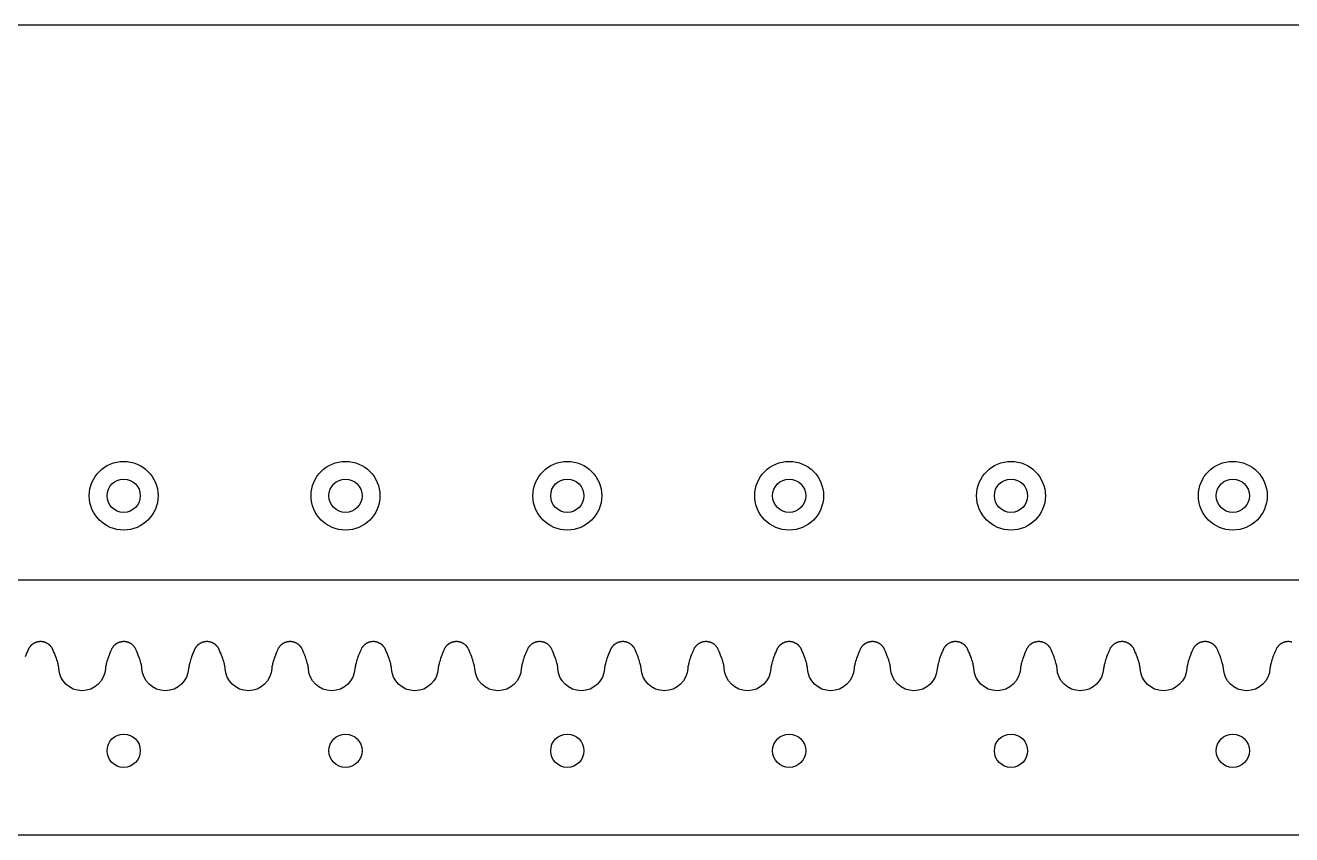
# Model space of a CAD drawing. Extents: x 0 to 903, y -444 to -259.
# Drawn here: x 682.8 to 797, y -332 to -259 of the extents above; entities that cross this region are included whole.
import ezdxf

# ---------------------------------------------------------------- set-up
doc = ezdxf.new("R2010")
doc.units = 0
doc.layers.add('FAB', color=7, linetype='CONTINUOUS')

msp = doc.modelspace()

# ---------------------------------------------------------------- linework, layer by layer
at = {"layer": 'FAB'}
msp.add_lwpolyline([(0, -309), (903.3, -309), (903.3, -259), (0, -259)], close=True, dxfattribs=at)
msp.add_lwpolyline([(796.97, -314.63), (796.95, -314.63), (796.92, -314.62), (796.9, -314.62), (796.88, -314.61), (796.86, -314.61), (796.84, -314.6), (796.82, -314.6), (796.78, -314.6), (796.74, -314.59), (796.69, -314.59), (796.65, -314.59), (796.61, -314.59), (796.57, -314.59), (796.53, -314.6), (796.49, -314.6), (796.46, -314.6), (796.44, -314.61), (796.42, -314.61), (796.4, -314.62), (796.38, -314.62), (796.36, -314.63), (796.34, -314.63), (796.32, -314.64), (796.3, -314.64), (796.27, -314.65), (796.25, -314.66), (796.23, -314.66), (796.21, -314.67), (796.19, -314.68), (796.17, -314.69), (796.15, -314.7), (796.13, -314.71), (796.11, -314.72), (796.09, -314.73), (796.07, -314.74), (796.05, -314.75), (796.03, -314.76), (796.01, -314.77), (795.99, -314.78), (795.98, -314.79), (795.96, -314.81), (795.94, -314.82), (795.92, -314.83), (795.9, -314.85), (795.89, -314.86), (795.87, -314.87), (795.85, -314.89), (795.84, -314.9), (795.82, -314.92), (795.8, -314.93), (795.79, -314.95), (795.77, -314.96), (795.76, -314.98), (795.74, -315), (795.73, -315.01), (795.71, -315.03), (795.7, -315.05), (795.69, -315.06), (795.67, -315.08), (795.66, -315.1), (795.65, -315.12), (795.64, -315.13), (795.63, -315.15), (795.6, -315.19), (795.58, -315.22), (795.56, -315.26), (795.55, -315.3), (795.47, -315.47), (795.4, -315.63), (795.33, -315.8), (795.27, -315.96), (795.22, -316.1), (795.18, -316.24), (795.14, -316.37), (795.1, -316.5), (795.08, -316.59), (795.06, -316.68), (795.04, -316.77), (795.02, -316.86), (795.01, -316.9), (795.01, -316.94), (795, -316.96), (795, -316.97), (795, -316.98), (795, -316.99), (795, -317, -0.961956), (790.8, -317), (790.8, -316.99), (790.8, -316.98), (790.8, -316.97), (790.8, -316.96), (790.8, -316.94), (790.79, -316.9), (790.78, -316.86), (790.77, -316.77), (790.75, -316.68), (790.73, -316.59), (790.7, -316.5), (790.67, -316.37), (790.63, -316.24), (790.58, -316.1), (790.53, -315.96), (790.47, -315.8), (790.4, -315.63), (790.33, -315.47), (790.26, -315.3), (790.24, -315.26), (790.22, -315.22), (790.2, -315.19), (790.18, -315.15), (790.17, -315.13), (790.16, -315.12), (790.14, -315.1), (790.13, -315.08), (790.12, -315.06), (790.1, -315.05), (790.09, -315.03), (790.08, -315.01), (790.06, -315), (790.05, -314.98), (790.03, -314.96), (790.02, -314.95), (790, -314.93), (789.98, -314.92), (789.97, -314.9), (789.95, -314.89), (789.94, -314.87), (789.92, -314.86), (789.9, -314.85), (789.88, -314.83), (789.86, -314.82), (789.85, -314.81), (789.83, -314.79), (789.81, -314.78), (789.79, -314.77), (789.77, -314.76), (789.75, -314.75), (789.73, -314.74), (789.71, -314.73), (789.69, -314.72), (789.67, -314.71), (789.65, -314.7), (789.63, -314.69), (789.61, -314.68), (789.59, -314.67), (789.57, -314.66), (789.55, -314.66), (789.53, -314.65), (789.51, -314.64), (789.49, -314.64), (789.47, -314.63), (789.45, -314.63), (789.42, -314.62), (789.4, -314.62), (789.38, -314.61), (789.36, -314.61), (789.34, -314.6), (789.32, -314.6), (789.28, -314.6), (789.24, -314.59), (789.19, -314.59), (789.15, -314.59), (789.11, -314.59), (789.07, -314.59), (789.03, -314.6), (788.99, -314.6), (788.96, -314.6), (788.94, -314.61), (788.92, -314.61), (788.9, -314.62), (788.88, -314.62), (788.86, -314.63), (788.84, -314.63), (788.82, -314.64), (788.8, -314.64), (788.77, -314.65), (788.75, -314.66), (788.73, -314.66), (788.71, -314.67), (788.69, -314.68), (788.67, -314.69), (788.65, -314.7), (788.63, -314.71), (788.61, -314.72), (788.59, -314.73), (788.57, -314.74), (788.55, -314.75), (788.53, -314.76), (788.51, -314.77), (788.49, -314.78), (788.48, -314.79), (788.46, -314.81), (788.44, -314.82), (788.42, -314.83), (788.4, -314.85), (788.39, -314.86), (788.37, -314.87), (788.35, -314.89), (788.34, -314.9), (788.32, -314.92), (788.3, -314.93), (788.29, -314.95), (788.27, -314.96), (788.26, -314.98), (788.24, -315), (788.23, -315.01), (788.21, -315.03), (788.2, -315.05), (788.19, -315.06), (788.17, -315.08), (788.16, -315.1), (788.15, -315.12), (788.14, -315.13), (788.13, -315.15), (788.1, -315.19), (788.08, -315.22), (788.06, -315.26), (788.05, -315.3), (787.97, -315.47), (787.9, -315.63), (787.83, -315.8), (787.77, -315.96), (787.72, -316.1), (787.68, -316.24), (787.64, -316.37), (787.6, -316.5), (787.58, -316.59), (787.56, -316.68), (787.54, -316.77), (787.52, -316.86), (787.51, -316.9), (787.51, -316.94), (787.5, -316.96), (787.5, -316.97), (787.5, -316.98), (787.5, -316.99), (787.5, -317, -0.961956), (783.3, -317), (783.3, -316.99), (783.3, -316.98), (783.3, -316.97), (783.3, -316.96), (783.3, -316.94), (783.29, -316.9), (783.28, -316.86), (783.27, -316.77), (783.25, -316.68), (783.23, -316.59), (783.2, -316.5), (783.17, -316.37), (783.13, -316.24), (783.08, -316.1), (783.03, -315.96), (782.97, -315.8), (782.9, -315.63), (782.83, -315.47), (782.76, -315.3), (782.74, -315.26), (782.72, -315.22), (782.7, -315.19), (782.68, -315.15), (782.67, -315.13), (782.66, -315.12), (782.64, -315.1), (782.63, -315.08), (782.62, -315.06), (782.6, -315.05), (782.59, -315.03), (782.58, -315.01), (782.56, -315), (782.55, -314.98), (782.53, -314.96), (782.52, -314.95), (782.5, -314.93), (782.48, -314.92), (782.47, -314.9), (782.45, -314.89), (782.44, -314.87), (782.42, -314.86), (782.4, -314.85), (782.38, -314.83), (782.36, -314.82), (782.35, -314.81), (782.33, -314.79), (782.31, -314.78), (782.29, -314.77), (782.27, -314.76), (782.25, -314.75), (782.23, -314.74), (782.21, -314.73), (782.19, -314.72), (782.17, -314.71), (782.15, -314.7), (782.13, -314.69), (782.11, -314.68), (782.09, -314.67), (782.07, -314.66), (782.05, -314.66), (782.03, -314.65), (782.01, -314.64), (781.99, -314.64), (781.97, -314.63), (781.95, -314.63), (781.92, -314.62), (781.9, -314.62), (781.88, -314.61), (781.86, -314.61), (781.84, -314.6), (781.82, -314.6), (781.78, -314.6), (781.74, -314.59), (781.69, -314.59), (781.65, -314.59), (781.61, -314.59), (781.57, -314.59), (781.53, -314.6), (781.49, -314.6), (781.46, -314.6), (781.44, -314.61), (781.42, -314.61), (781.4, -314.62), (781.38, -314.62), (781.36, -314.63), (781.34, -314.63), (781.32, -314.64), (781.3, -314.64), (781.27, -314.65), (781.25, -314.66), (781.23, -314.66), (781.21, -314.67), (781.19, -314.68), (781.17, -314.69), (781.15, -314.7), (781.13, -314.71), (781.11, -314.72), (781.09, -314.73), (781.07, -314.74), (781.05, -314.75), (781.03, -314.76), (781.01, -314.77), (780.99, -314.78), (780.98, -314.79), (780.96, -314.81), (780.94, -314.82), (780.92, -314.83), (780.9, -314.85), (780.89, -314.86), (780.87, -314.87), (780.85, -314.89), (780.84, -314.9), (780.82, -314.92), (780.8, -314.93), (780.79, -314.95), (780.77, -314.96), (780.76, -314.98), (780.74, -315), (780.73, -315.01), (780.71, -315.03), (780.7, -315.05), (780.69, -315.06), (780.67, -315.08), (780.66, -315.1), (780.65, -315.12), (780.64, -315.13), (780.63, -315.15), (780.6, -315.19), (780.58, -315.22), (780.56, -315.26), (780.55, -315.3), (780.47, -315.47), (780.4, -315.63), (780.33, -315.8), (780.27, -315.96), (780.22, -316.1), (780.18, -316.24), (780.14, -316.37), (780.1, -316.5), (780.08, -316.59), (780.06, -316.68), (780.04, -316.77), (780.02, -316.86), (780.01, -316.9), (780.01, -316.94), (780, -316.96), (780, -316.97), (780, -316.98), (780, -316.99), (780, -317, -0.961956), (775.8, -317), (775.8, -316.99), (775.8, -316.98), (775.8, -316.97), (775.8, -316.96), (775.8, -316.94), (775.79, -316.9), (775.78, -316.86), (775.77, -316.77), (775.75, -316.68), (775.73, -316.59), (775.7, -316.5), (775.67, -316.37), (775.63, -316.24), (775.58, -316.1), (775.53, -315.96), (775.47, -315.8), (775.4, -315.63), (775.33, -315.47), (775.26, -315.3), (775.24, -315.26), (775.22, -315.22), (775.2, -315.19), (775.18, -315.15), (775.17, -315.13), (775.16, -315.12), (775.14, -315.1), (775.13, -315.08), (775.12, -315.06), (775.1, -315.05), (775.09, -315.03), (775.08, -315.01), (775.06, -315), (775.05, -314.98), (775.03, -314.96), (775.02, -314.95), (775, -314.93), (774.98, -314.92), (774.97, -314.9), (774.95, -314.89), (774.94, -314.87), (774.92, -314.86), (774.9, -314.85), (774.88, -314.83), (774.86, -314.82), (774.85, -314.81), (774.83, -314.79), (774.81, -314.78), (774.79, -314.77), (774.77, -314.76), (774.75, -314.75), (774.73, -314.74), (774.71, -314.73), (774.69, -314.72), (774.67, -314.71), (774.65, -314.7), (774.63, -314.69), (774.61, -314.68), (774.59, -314.67), (774.57, -314.66), (774.55, -314.66), (774.53, -314.65), (774.51, -314.64), (774.49, -314.64), (774.47, -314.63), (774.45, -314.63), (774.42, -314.62), (774.4, -314.62), (774.38, -314.61), (774.36, -314.61), (774.34, -314.6), (774.32, -314.6), (774.28, -314.6), (774.24, -314.59), (774.19, -314.59), (774.15, -314.59), (774.11, -314.59), (774.07, -314.59), (774.03, -314.6), (773.99, -314.6), (773.96, -314.6), (773.94, -314.61), (773.92, -314.61), (773.9, -314.62), (773.88, -314.62), (773.86, -314.63), (773.84, -314.63), (773.82, -314.64), (773.8, -314.64), (773.77, -314.65), (773.75, -314.66), (773.73, -314.66), (773.71, -314.67), (773.69, -314.68), (773.67, -314.69), (773.65, -314.7), (773.63, -314.71), (773.61, -314.72), (773.59, -314.73), (773.57, -314.74), (773.55, -314.75), (773.53, -314.76), (773.51, -314.77), (773.49, -314.78), (773.48, -314.79), (773.46, -314.81), (773.44, -314.82), (773.42, -314.83), (773.4, -314.85), (773.39, -314.86), (773.37, -314.87), (773.35, -314.89), (773.34, -314.9), (773.32, -314.92), (773.3, -314.93), (773.29, -314.95), (773.27, -314.96), (773.26, -314.98), (773.24, -315), (773.23, -315.01), (773.21, -315.03), (773.2, -315.05), (773.19, -315.06), (773.17, -315.08), (773.16, -315.1), (773.15, -315.12), (773.14, -315.13), (773.13, -315.15), (773.1, -315.19), (773.08, -315.22), (773.06, -315.26), (773.05, -315.3), (772.97, -315.47), (772.9, -315.63), (772.83, -315.8), (772.77, -315.96), (772.72, -316.1), (772.68, -316.24), (772.64, -316.37), (772.6, -316.5), (772.58, -316.59), (772.56, -316.68), (772.54, -316.77), (772.52, -316.86), (772.51, -316.9), (772.51, -316.94), (772.5, -316.96), (772.5, -316.97), (772.5, -316.98), (772.5, -316.99), (772.5, -317, -0.961956), (768.3, -317), (768.3, -316.99), (768.3, -316.98), (768.3, -316.97), (768.3, -316.96), (768.3, -316.94), (768.29, -316.9), (768.28, -316.86), (768.27, -316.77), (768.25, -316.68), (768.23, -316.59), (768.2, -316.5), (768.17, -316.37), (768.13, -316.24), (768.08, -316.1), (768.03, -315.96), (767.97, -315.8), (767.9, -315.63), (767.83, -315.47), (767.76, -315.3), (767.74, -315.26), (767.72, -315.22), (767.7, -315.19), (767.68, -315.15), (767.67, -315.13), (767.66, -315.12), (767.64, -315.1), (767.63, -315.08), (767.62, -315.06), (767.6, -315.05), (767.59, -315.03), (767.58, -315.01), (767.56, -315), (767.55, -314.98), (767.53, -314.96), (767.52, -314.95), (767.5, -314.93), (767.48, -314.92), (767.47, -314.9), (767.45, -314.89), (767.44, -314.87), (767.42, -314.86), (767.4, -314.85), (767.38, -314.83), (767.36, -314.82), (767.35, -314.81), (767.33, -314.79), (767.31, -314.78), (767.29, -314.77), (767.27, -314.76), (767.25, -314.75), (767.23, -314.74), (767.21, -314.73), (767.19, -314.72), (767.17, -314.71), (767.15, -314.7), (767.13, -314.69), (767.11, -314.68), (767.09, -314.67), (767.07, -314.66), (767.05, -314.66), (767.03, -314.65), (767.01, -314.64), (766.99, -314.64), (766.97, -314.63), (766.95, -314.63), (766.92, -314.62), (766.9, -314.62), (766.88, -314.61), (766.86, -314.61), (766.84, -314.6), (766.82, -314.6), (766.78, -314.6), (766.74, -314.59), (766.69, -314.59), (766.65, -314.59), (766.61, -314.59), (766.57, -314.59), (766.53, -314.6), (766.49, -314.6), (766.46, -314.6), (766.44, -314.61), (766.42, -314.61), (766.4, -314.62), (766.38, -314.62), (766.36, -314.63), (766.34, -314.63), (766.32, -314.64), (766.3, -314.64), (766.27, -314.65), (766.25, -314.66), (766.23, -314.66), (766.21, -314.67), (766.19, -314.68), (766.17, -314.69), (766.15, -314.7), (766.13, -314.71), (766.11, -314.72), (766.09, -314.73), (766.07, -314.74), (766.05, -314.75), (766.03, -314.76), (766.01, -314.77), (765.99, -314.78), (765.98, -314.79), (765.96, -314.81), (765.94, -314.82), (765.92, -314.83), (765.9, -314.85), (765.89, -314.86), (765.87, -314.87), (765.85, -314.89), (765.84, -314.9), (765.82, -314.92), (765.8, -314.93), (765.79, -314.95), (765.77, -314.96), (765.76, -314.98), (765.74, -315), (765.73, -315.01), (765.71, -315.03), (765.7, -315.05), (765.69, -315.06), (765.67, -315.08), (765.66, -315.1), (765.65, -315.12), (765.64, -315.13), (765.63, -315.15), (765.6, -315.19), (765.58, -315.22), (765.56, -315.26), (765.55, -315.3), (765.47, -315.47), (765.4, -315.63), (765.33, -315.8), (765.27, -315.96), (765.22, -316.1), (765.18, -316.24), (765.14, -316.37), (765.1, -316.5), (765.08, -316.59), (765.06, -316.68), (765.04, -316.77), (765.02, -316.86), (765.01, -316.9), (765.01, -316.94), (765, -316.96), (765, -316.97), (765, -316.98), (765, -316.99), (765, -317, -0.961956), (760.8, -317), (760.8, -316.99), (760.8, -316.98), (760.8, -316.97), (760.8, -316.96), (760.8, -316.94), (760.79, -316.9), (760.78, -316.86), (760.77, -316.77), (760.75, -316.68), (760.73, -316.59), (760.7, -316.5), (760.67, -316.37), (760.63, -316.24), (760.58, -316.1), (760.53, -315.96), (760.47, -315.8), (760.4, -315.63), (760.33, -315.47), (760.26, -315.3), (760.24, -315.26), (760.22, -315.22), (760.2, -315.19), (760.18, -315.15), (760.17, -315.13), (760.16, -315.12), (760.14, -315.1), (760.13, -315.08), (760.12, -315.06), (760.1, -315.05), (760.09, -315.03), (760.08, -315.01), (760.06, -315), (760.05, -314.98), (760.03, -314.96), (760.02, -314.95), (760, -314.93), (759.98, -314.92), (759.97, -314.9), (759.95, -314.89), (759.94, -314.87), (759.92, -314.86), (759.9, -314.85), (759.88, -314.83), (759.86, -314.82), (759.85, -314.81), (759.83, -314.79), (759.81, -314.78), (759.79, -314.77), (759.77, -314.76), (759.75, -314.75), (759.73, -314.74), (759.71, -314.73), (759.69, -314.72), (759.67, -314.71), (759.65, -314.7), (759.63, -314.69), (759.61, -314.68), (759.59, -314.67), (759.57, -314.66), (759.55, -314.66), (759.53, -314.65), (759.51, -314.64), (759.49, -314.64), (759.47, -314.63), (759.45, -314.63), (759.42, -314.62), (759.4, -314.62), (759.38, -314.61), (759.36, -314.61), (759.34, -314.6), (759.32, -314.6), (759.28, -314.6), (759.24, -314.59), (759.19, -314.59), (759.15, -314.59), (759.11, -314.59), (759.07, -314.59), (759.03, -314.6), (758.99, -314.6), (758.96, -314.6), (758.94, -314.61), (758.92, -314.61), (758.9, -314.62), (758.88, -314.62), (758.86, -314.63), (758.84, -314.63), (758.82, -314.64), (758.8, -314.64), (758.77, -314.65), (758.75, -314.66), (758.73, -314.66), (758.71, -314.67), (758.69, -314.68), (758.67, -314.69), (758.65, -314.7), (758.63, -314.71), (758.61, -314.72), (758.59, -314.73), (758.57, -314.74), (758.55, -314.75), (758.53, -314.76), (758.51, -314.77), (758.49, -314.78), (758.48, -314.79), (758.46, -314.81), (758.44, -314.82), (758.42, -314.83), (758.4, -314.85), (758.39, -314.86), (758.37, -314.87), (758.35, -314.89), (758.34, -314.9), (758.32, -314.92), (758.3, -314.93), (758.29, -314.95), (758.27, -314.96), (758.26, -314.98), (758.24, -315), (758.23, -315.01), (758.21, -315.03), (758.2, -315.05), (758.19, -315.06), (758.17, -315.08), (758.16, -315.1), (758.15, -315.12), (758.14, -315.13), (758.13, -315.15), (758.1, -315.19), (758.08, -315.22), (758.06, -315.26), (758.05, -315.3), (757.97, -315.47), (757.9, -315.63), (757.83, -315.8), (757.77, -315.96), (757.72, -316.1), (757.68, -316.24), (757.64, -316.37), (757.6, -316.5), (757.58, -316.59), (757.56, -316.68), (757.54, -316.77), (757.52, -316.86), (757.51, -316.9), (757.51, -316.94), (757.5, -316.96), (757.5, -316.97), (757.5, -316.98), (757.5, -316.99), (757.5, -317, -0.961956), (753.3, -317), (753.3, -316.99), (753.3, -316.98), (753.3, -316.97), (753.3, -316.96), (753.3, -316.94), (753.29, -316.9), (753.28, -316.86), (753.27, -316.77), (753.25, -316.68), (753.23, -316.59), (753.2, -316.5), (753.17, -316.37), (753.13, -316.24), (753.08, -316.1), (753.03, -315.96), (752.97, -315.8), (752.9, -315.63), (752.83, -315.47), (752.76, -315.3), (752.74, -315.26), (752.72, -315.22), (752.7, -315.19), (752.68, -315.15), (752.67, -315.13), (752.66, -315.12), (752.64, -315.1), (752.63, -315.08), (752.62, -315.06), (752.6, -315.05), (752.59, -315.03), (752.58, -315.01), (752.56, -315), (752.55, -314.98), (752.53, -314.96), (752.52, -314.95), (752.5, -314.93), (752.48, -314.92), (752.47, -314.9), (752.45, -314.89), (752.44, -314.87), (752.42, -314.86), (752.4, -314.85), (752.38, -314.83), (752.36, -314.82), (752.35, -314.81), (752.33, -314.79), (752.31, -314.78), (752.29, -314.77), (752.27, -314.76), (752.25, -314.75), (752.23, -314.74), (752.21, -314.73), (752.19, -314.72), (752.17, -314.71), (752.15, -314.7), (752.13, -314.69), (752.11, -314.68), (752.09, -314.67), (752.07, -314.66), (752.05, -314.66), (752.03, -314.65), (752.01, -314.64), (751.99, -314.64), (751.97, -314.63), (751.95, -314.63), (751.92, -314.62), (751.9, -314.62), (751.88, -314.61), (751.86, -314.61), (751.84, -314.6), (751.82, -314.6), (751.78, -314.6), (751.74, -314.59), (751.69, -314.59), (751.65, -314.59), (751.61, -314.59), (751.57, -314.59), (751.53, -314.6), (751.49, -314.6), (751.46, -314.6), (751.44, -314.61), (751.42, -314.61), (751.4, -314.62), (751.38, -314.62), (751.36, -314.63), (751.34, -314.63), (751.32, -314.64), (751.3, -314.64), (751.27, -314.65), (751.25, -314.66), (751.23, -314.66), (751.21, -314.67), (751.19, -314.68), (751.17, -314.69), (751.15, -314.7), (751.13, -314.71), (751.11, -314.72), (751.09, -314.73), (751.07, -314.74), (751.05, -314.75), (751.03, -314.76), (751.01, -314.77), (750.99, -314.78), (750.98, -314.79), (750.96, -314.81), (750.94, -314.82), (750.92, -314.83), (750.9, -314.85), (750.89, -314.86), (750.87, -314.87), (750.85, -314.89), (750.84, -314.9), (750.82, -314.92), (750.8, -314.93), (750.79, -314.95), (750.77, -314.96), (750.76, -314.98), (750.74, -315), (750.73, -315.01), (750.71, -315.03), (750.7, -315.05), (750.69, -315.06), (750.67, -315.08), (750.66, -315.1), (750.65, -315.12), (750.64, -315.13), (750.63, -315.15), (750.6, -315.19), (750.58, -315.22), (750.56, -315.26), (750.55, -315.3), (750.47, -315.47), (750.4, -315.63), (750.33, -315.8), (750.27, -315.96), (750.22, -316.1), (750.18, -316.24), (750.14, -316.37), (750.1, -316.5), (750.08, -316.59), (750.06, -316.68), (750.04, -316.77), (750.02, -316.86), (750.01, -316.9), (750.01, -316.94), (750, -316.96), (750, -316.97), (750, -316.98), (750, -316.99), (750, -317, -0.961956), (745.8, -317), (745.8, -316.99), (745.8, -316.98), (745.8, -316.97), (745.8, -316.96), (745.8, -316.94), (745.79, -316.9), (745.78, -316.86), (745.77, -316.77), (745.75, -316.68), (745.73, -316.59), (745.7, -316.5), (745.67, -316.37), (745.63, -316.24), (745.58, -316.1), (745.53, -315.96), (745.47, -315.8), (745.4, -315.63), (745.33, -315.47), (745.26, -315.3), (745.24, -315.26), (745.22, -315.22), (745.2, -315.19), (745.18, -315.15), (745.17, -315.13), (745.16, -315.12), (745.14, -315.1), (745.13, -315.08), (745.12, -315.06), (745.1, -315.05), (745.09, -315.03), (745.08, -315.01), (745.06, -315), (745.05, -314.98), (745.03, -314.96), (745.02, -314.95), (745, -314.93), (744.98, -314.92), (744.97, -314.9), (744.95, -314.89), (744.94, -314.87), (744.92, -314.86), (744.9, -314.85), (744.88, -314.83), (744.86, -314.82), (744.85, -314.81), (744.83, -314.79), (744.81, -314.78), (744.79, -314.77), (744.77, -314.76), (744.75, -314.75), (744.73, -314.74), (744.71, -314.73), (744.69, -314.72), (744.67, -314.71), (744.65, -314.7), (744.63, -314.69), (744.61, -314.68), (744.59, -314.67), (744.57, -314.66), (744.55, -314.66), (744.53, -314.65), (744.51, -314.64), (744.49, -314.64), (744.47, -314.63), (744.45, -314.63), (744.42, -314.62), (744.4, -314.62), (744.38, -314.61), (744.36, -314.61), (744.34, -314.6), (744.32, -314.6), (744.28, -314.6), (744.24, -314.59), (744.19, -314.59), (744.15, -314.59), (744.11, -314.59), (744.07, -314.59), (744.03, -314.6), (743.99, -314.6), (743.96, -314.6), (743.94, -314.61), (743.92, -314.61), (743.9, -314.62), (743.88, -314.62), (743.86, -314.63), (743.84, -314.63), (743.82, -314.64), (743.8, -314.64), (743.77, -314.65), (743.75, -314.66), (743.73, -314.66), (743.71, -314.67), (743.69, -314.68), (743.67, -314.69), (743.65, -314.7), (743.63, -314.71), (743.61, -314.72), (743.59, -314.73), (743.57, -314.74), (743.55, -314.75), (743.53, -314.76), (743.51, -314.77), (743.49, -314.78), (743.48, -314.79), (743.46, -314.81), (743.44, -314.82), (743.42, -314.83), (743.4, -314.85), (743.39, -314.86), (743.37, -314.87), (743.35, -314.89), (743.34, -314.9), (743.32, -314.92), (743.3, -314.93), (743.29, -314.95), (743.27, -314.96), (743.26, -314.98), (743.24, -315), (743.23, -315.01), (743.21, -315.03), (743.2, -315.05), (743.19, -315.06), (743.17, -315.08), (743.16, -315.1), (743.15, -315.12), (743.14, -315.13), (743.13, -315.15), (743.1, -315.19), (743.08, -315.22), (743.06, -315.26), (743.05, -315.3), (742.97, -315.47), (742.9, -315.63), (742.83, -315.8), (742.77, -315.96), (742.72, -316.1), (742.68, -316.24), (742.64, -316.37), (742.6, -316.5), (742.58, -316.59), (742.56, -316.68), (742.54, -316.77), (742.52, -316.86), (742.51, -316.9), (742.51, -316.94), (742.5, -316.96), (742.5, -316.97), (742.5, -316.98), (742.5, -316.99), (742.5, -317, -0.961956), (738.3, -317), (738.3, -316.99), (738.3, -316.98), (738.3, -316.97), (738.3, -316.96), (738.3, -316.94), (738.29, -316.9), (738.28, -316.86), (738.27, -316.77), (738.25, -316.68), (738.23, -316.59), (738.2, -316.5), (738.17, -316.37), (738.13, -316.24), (738.08, -316.1), (738.03, -315.96), (737.97, -315.8), (737.9, -315.63), (737.83, -315.47), (737.76, -315.3), (737.74, -315.26), (737.72, -315.22), (737.7, -315.19), (737.68, -315.15), (737.67, -315.13), (737.66, -315.12), (737.64, -315.1), (737.63, -315.08), (737.62, -315.06), (737.6, -315.05), (737.59, -315.03), (737.58, -315.01), (737.56, -315), (737.55, -314.98), (737.53, -314.96), (737.52, -314.95), (737.5, -314.93), (737.48, -314.92), (737.47, -314.9), (737.45, -314.89), (737.44, -314.87), (737.42, -314.86), (737.4, -314.85), (737.38, -314.83), (737.36, -314.82), (737.35, -314.81), (737.33, -314.79), (737.31, -314.78), (737.29, -314.77), (737.27, -314.76), (737.25, -314.75), (737.23, -314.74), (737.21, -314.73), (737.19, -314.72), (737.17, -314.71), (737.15, -314.7), (737.13, -314.69), (737.11, -314.68), (737.09, -314.67), (737.07, -314.66), (737.05, -314.66), (737.03, -314.65), (737.01, -314.64), (736.99, -314.64), (736.97, -314.63), (736.95, -314.63), (736.92, -314.62), (736.9, -314.62), (736.88, -314.61), (736.86, -314.61), (736.84, -314.6), (736.82, -314.6), (736.78, -314.6), (736.74, -314.59), (736.69, -314.59), (736.65, -314.59), (736.61, -314.59), (736.57, -314.59), (736.53, -314.6), (736.49, -314.6), (736.46, -314.6), (736.44, -314.61), (736.42, -314.61), (736.4, -314.62), (736.38, -314.62), (736.36, -314.63), (736.34, -314.63), (736.32, -314.64), (736.3, -314.64), (736.27, -314.65), (736.25, -314.66), (736.23, -314.66), (736.21, -314.67), (736.19, -314.68), (736.17, -314.69), (736.15, -314.7), (736.13, -314.71), (736.11, -314.72), (736.09, -314.73), (736.07, -314.74), (736.05, -314.75), (736.03, -314.76), (736.01, -314.77), (735.99, -314.78), (735.98, -314.79), (735.96, -314.81), (735.94, -314.82), (735.92, -314.83), (735.9, -314.85), (735.89, -314.86), (735.87, -314.87), (735.85, -314.89), (735.84, -314.9), (735.82, -314.92), (735.8, -314.93), (735.79, -314.95), (735.77, -314.96), (735.76, -314.98), (735.74, -315), (735.73, -315.01), (735.71, -315.03), (735.7, -315.05), (735.69, -315.06), (735.67, -315.08), (735.66, -315.1), (735.65, -315.12), (735.64, -315.13), (735.63, -315.15), (735.6, -315.19), (735.58, -315.22), (735.56, -315.26), (735.55, -315.3), (735.47, -315.47), (735.4, -315.63), (735.33, -315.8), (735.27, -315.96), (735.22, -316.1), (735.18, -316.24), (735.14, -316.37), (735.1, -316.5), (735.08, -316.59), (735.06, -316.68), (735.04, -316.77), (735.02, -316.86), (735.01, -316.9), (735.01, -316.94), (735, -316.96), (735, -316.97), (735, -316.98), (735, -316.99), (735, -317, -0.961956), (730.8, -317), (730.8, -316.99), (730.8, -316.98), (730.8, -316.97), (730.8, -316.96), (730.8, -316.94), (730.79, -316.9), (730.78, -316.86), (730.77, -316.77), (730.75, -316.68), (730.73, -316.59), (730.7, -316.5), (730.67, -316.37), (730.63, -316.24), (730.58, -316.1), (730.53, -315.96), (730.47, -315.8), (730.4, -315.63), (730.33, -315.47), (730.26, -315.3), (730.24, -315.26), (730.22, -315.22), (730.2, -315.19), (730.18, -315.15), (730.17, -315.13), (730.16, -315.12), (730.14, -315.1), (730.13, -315.08), (730.12, -315.06), (730.1, -315.05), (730.09, -315.03), (730.08, -315.01), (730.06, -315), (730.05, -314.98), (730.03, -314.96), (730.02, -314.95), (730, -314.93), (729.98, -314.92), (729.97, -314.9), (729.95, -314.89), (729.94, -314.87), (729.92, -314.86), (729.9, -314.85), (729.88, -314.83), (729.86, -314.82), (729.85, -314.81), (729.83, -314.79), (729.81, -314.78), (729.79, -314.77), (729.77, -314.76), (729.75, -314.75), (729.73, -314.74), (729.71, -314.73), (729.69, -314.72), (729.67, -314.71), (729.65, -314.7), (729.63, -314.69), (729.61, -314.68), (729.59, -314.67), (729.57, -314.66), (729.55, -314.66), (729.53, -314.65), (729.51, -314.64), (729.49, -314.64), (729.47, -314.63), (729.45, -314.63), (729.42, -314.62), (729.4, -314.62), (729.38, -314.61), (729.36, -314.61), (729.34, -314.6), (729.32, -314.6), (729.28, -314.6), (729.24, -314.59), (729.19, -314.59), (729.15, -314.59), (729.11, -314.59), (729.07, -314.59), (729.03, -314.6), (728.99, -314.6), (728.96, -314.6), (728.94, -314.61), (728.92, -314.61), (728.9, -314.62), (728.88, -314.62), (728.86, -314.63), (728.84, -314.63), (728.82, -314.64), (728.8, -314.64), (728.77, -314.65), (728.75, -314.66), (728.73, -314.66), (728.71, -314.67), (728.69, -314.68), (728.67, -314.69), (728.65, -314.7), (728.63, -314.71), (728.61, -314.72), (728.59, -314.73), (728.57, -314.74), (728.55, -314.75), (728.53, -314.76), (728.51, -314.77), (728.49, -314.78), (728.48, -314.79), (728.46, -314.81), (728.44, -314.82), (728.42, -314.83), (728.4, -314.85), (728.39, -314.86), (728.37, -314.87), (728.35, -314.89), (728.34, -314.9), (728.32, -314.92), (728.3, -314.93), (728.29, -314.95), (728.27, -314.96), (728.26, -314.98), (728.24, -315), (728.23, -315.01), (728.21, -315.03), (728.2, -315.05), (728.19, -315.06), (728.17, -315.08), (728.16, -315.1), (728.15, -315.12), (728.14, -315.13), (728.13, -315.15), (728.1, -315.19), (728.08, -315.22), (728.06, -315.26), (728.05, -315.3), (727.97, -315.47), (727.9, -315.63), (727.83, -315.8), (727.77, -315.96), (727.72, -316.1), (727.68, -316.24), (727.64, -316.37), (727.6, -316.5), (727.58, -316.59), (727.56, -316.68), (727.54, -316.77), (727.52, -316.86), (727.51, -316.9), (727.51, -316.94), (727.5, -316.96), (727.5, -316.97), (727.5, -316.98), (727.5, -316.99), (727.5, -317, -0.961956), (723.3, -317), (723.3, -316.99), (723.3, -316.98), (723.3, -316.97), (723.3, -316.96), (723.3, -316.94), (723.29, -316.9), (723.28, -316.86), (723.27, -316.77), (723.25, -316.68), (723.23, -316.59), (723.2, -316.5), (723.17, -316.37), (723.13, -316.24), (723.08, -316.1), (723.03, -315.96), (722.97, -315.8), (722.9, -315.63), (722.83, -315.47), (722.76, -315.3), (722.74, -315.26), (722.72, -315.22), (722.7, -315.19), (722.68, -315.15), (722.67, -315.13), (722.66, -315.12), (722.64, -315.1), (722.63, -315.08), (722.62, -315.06), (722.6, -315.05), (722.59, -315.03), (722.58, -315.01), (722.56, -315), (722.55, -314.98), (722.53, -314.96), (722.52, -314.95), (722.5, -314.93), (722.48, -314.92), (722.47, -314.9), (722.45, -314.89), (722.44, -314.87), (722.42, -314.86), (722.4, -314.85), (722.38, -314.83), (722.36, -314.82), (722.35, -314.81), (722.33, -314.79), (722.31, -314.78), (722.29, -314.77), (722.27, -314.76), (722.25, -314.75), (722.23, -314.74), (722.21, -314.73), (722.19, -314.72), (722.17, -314.71), (722.15, -314.7), (722.13, -314.69), (722.11, -314.68), (722.09, -314.67), (722.07, -314.66), (722.05, -314.66), (722.03, -314.65), (722.01, -314.64), (721.99, -314.64), (721.97, -314.63), (721.95, -314.63), (721.92, -314.62), (721.9, -314.62), (721.88, -314.61), (721.86, -314.61), (721.84, -314.6), (721.82, -314.6), (721.78, -314.6), (721.74, -314.59), (721.69, -314.59), (721.65, -314.59), (721.61, -314.59), (721.57, -314.59), (721.53, -314.6), (721.49, -314.6), (721.46, -314.6), (721.44, -314.61), (721.42, -314.61), (721.4, -314.62), (721.38, -314.62), (721.36, -314.63), (721.34, -314.63), (721.32, -314.64), (721.3, -314.64), (721.27, -314.65), (721.25, -314.66), (721.23, -314.66), (721.21, -314.67), (721.19, -314.68), (721.17, -314.69), (721.15, -314.7), (721.13, -314.71), (721.11, -314.72), (721.09, -314.73), (721.07, -314.74), (721.05, -314.75), (721.03, -314.76), (721.01, -314.77), (720.99, -314.78), (720.98, -314.79), (720.96, -314.81), (720.94, -314.82), (720.92, -314.83), (720.9, -314.85), (720.89, -314.86), (720.87, -314.87), (720.85, -314.89), (720.84, -314.9), (720.82, -314.92), (720.8, -314.93), (720.79, -314.95), (720.77, -314.96), (720.76, -314.98), (720.74, -315), (720.73, -315.01), (720.71, -315.03), (720.7, -315.05), (720.69, -315.06), (720.67, -315.08), (720.66, -315.1), (720.65, -315.12), (720.64, -315.13), (720.63, -315.15), (720.6, -315.19), (720.58, -315.22), (720.56, -315.26), (720.55, -315.3), (720.47, -315.47), (720.4, -315.63), (720.33, -315.8), (720.27, -315.96), (720.22, -316.1), (720.18, -316.24), (720.14, -316.37), (720.1, -316.5), (720.08, -316.59), (720.06, -316.68), (720.04, -316.77), (720.02, -316.86), (720.01, -316.9), (720.01, -316.94), (720, -316.96), (720, -316.97), (720, -316.98), (720, -316.99), (720, -317, -0.961956), (715.8, -317), (715.8, -316.99), (715.8, -316.98), (715.8, -316.97), (715.8, -316.96), (715.8, -316.94), (715.79, -316.9), (715.78, -316.86), (715.77, -316.77), (715.75, -316.68), (715.73, -316.59), (715.7, -316.5), (715.67, -316.37), (715.63, -316.24), (715.58, -316.1), (715.53, -315.96), (715.47, -315.8), (715.4, -315.63), (715.33, -315.47), (715.26, -315.3), (715.24, -315.26), (715.22, -315.22), (715.2, -315.19), (715.18, -315.15), (715.17, -315.13), (715.16, -315.12), (715.14, -315.1), (715.13, -315.08), (715.12, -315.06), (715.1, -315.05), (715.09, -315.03), (715.08, -315.01), (715.06, -315), (715.05, -314.98), (715.03, -314.96), (715.02, -314.95), (715, -314.93), (714.98, -314.92), (714.97, -314.9), (714.95, -314.89), (714.94, -314.87), (714.92, -314.86), (714.9, -314.85), (714.88, -314.83), (714.86, -314.82), (714.85, -314.81), (714.83, -314.79), (714.81, -314.78), (714.79, -314.77), (714.77, -314.76), (714.75, -314.75), (714.73, -314.74), (714.71, -314.73), (714.69, -314.72), (714.67, -314.71), (714.65, -314.7), (714.63, -314.69), (714.61, -314.68), (714.59, -314.67), (714.57, -314.66), (714.55, -314.66), (714.53, -314.65), (714.51, -314.64), (714.49, -314.64), (714.47, -314.63), (714.45, -314.63), (714.42, -314.62), (714.4, -314.62), (714.38, -314.61), (714.36, -314.61), (714.34, -314.6), (714.32, -314.6), (714.28, -314.6), (714.24, -314.59), (714.19, -314.59), (714.15, -314.59), (714.11, -314.59), (714.07, -314.59), (714.03, -314.6), (713.99, -314.6), (713.96, -314.6), (713.94, -314.61), (713.92, -314.61), (713.9, -314.62), (713.88, -314.62), (713.86, -314.63), (713.84, -314.63), (713.82, -314.64), (713.8, -314.64), (713.77, -314.65), (713.75, -314.66), (713.73, -314.66), (713.71, -314.67), (713.69, -314.68), (713.67, -314.69), (713.65, -314.7), (713.63, -314.71), (713.61, -314.72), (713.59, -314.73), (713.57, -314.74), (713.55, -314.75), (713.53, -314.76), (713.51, -314.77), (713.49, -314.78), (713.48, -314.79), (713.46, -314.81), (713.44, -314.82), (713.42, -314.83), (713.4, -314.85), (713.39, -314.86), (713.37, -314.87), (713.35, -314.89), (713.34, -314.9), (713.32, -314.92), (713.3, -314.93), (713.29, -314.95), (713.27, -314.96), (713.26, -314.98), (713.24, -315), (713.23, -315.01), (713.21, -315.03), (713.2, -315.05), (713.19, -315.06), (713.17, -315.08), (713.16, -315.1), (713.15, -315.12), (713.14, -315.13), (713.13, -315.15), (713.1, -315.19), (713.08, -315.22), (713.06, -315.26), (713.05, -315.3), (712.97, -315.47), (712.9, -315.63), (712.83, -315.8), (712.77, -315.96), (712.72, -316.1), (712.68, -316.24), (712.64, -316.37), (712.6, -316.5), (712.58, -316.59), (712.56, -316.68), (712.54, -316.77), (712.52, -316.86), (712.51, -316.9), (712.51, -316.94), (712.5, -316.96), (712.5, -316.97), (712.5, -316.98), (712.5, -316.99), (712.5, -317, -0.961956), (708.3, -317), (708.3, -316.99), (708.3, -316.98), (708.3, -316.97), (708.3, -316.96), (708.3, -316.94), (708.29, -316.9), (708.28, -316.86), (708.27, -316.77), (708.25, -316.68), (708.23, -316.59), (708.2, -316.5), (708.17, -316.37), (708.13, -316.24), (708.08, -316.1), (708.03, -315.96), (707.97, -315.8), (707.9, -315.63), (707.83, -315.47), (707.76, -315.3), (707.74, -315.26), (707.72, -315.22), (707.7, -315.19), (707.68, -315.15), (707.67, -315.13), (707.66, -315.12), (707.64, -315.1), (707.63, -315.08), (707.62, -315.06), (707.6, -315.05), (707.59, -315.03), (707.58, -315.01), (707.56, -315), (707.55, -314.98), (707.53, -314.96), (707.52, -314.95), (707.5, -314.93), (707.48, -314.92), (707.47, -314.9), (707.45, -314.89), (707.44, -314.87), (707.42, -314.86), (707.4, -314.85), (707.38, -314.83), (707.36, -314.82), (707.35, -314.81), (707.33, -314.79), (707.31, -314.78), (707.29, -314.77), (707.27, -314.76), (707.25, -314.75), (707.23, -314.74), (707.21, -314.73), (707.19, -314.72), (707.17, -314.71), (707.15, -314.7), (707.13, -314.69), (707.11, -314.68), (707.09, -314.67), (707.07, -314.66), (707.05, -314.66), (707.03, -314.65), (707.01, -314.64), (706.99, -314.64), (706.97, -314.63), (706.95, -314.63), (706.92, -314.62), (706.9, -314.62), (706.88, -314.61), (706.86, -314.61), (706.84, -314.6), (706.82, -314.6), (706.78, -314.6), (706.74, -314.59), (706.69, -314.59), (706.65, -314.59), (706.61, -314.59), (706.57, -314.59), (706.53, -314.6), (706.49, -314.6), (706.46, -314.6), (706.44, -314.61), (706.42, -314.61), (706.4, -314.62), (706.38, -314.62), (706.36, -314.63), (706.34, -314.63), (706.32, -314.64), (706.3, -314.64), (706.27, -314.65), (706.25, -314.66), (706.23, -314.66), (706.21, -314.67), (706.19, -314.68), (706.17, -314.69), (706.15, -314.7), (706.13, -314.71), (706.11, -314.72), (706.09, -314.73), (706.07, -314.74), (706.05, -314.75), (706.03, -314.76), (706.01, -314.77), (705.99, -314.78), (705.98, -314.79), (705.96, -314.81), (705.94, -314.82), (705.92, -314.83), (705.9, -314.85), (705.89, -314.86), (705.87, -314.87), (705.85, -314.89), (705.84, -314.9), (705.82, -314.92), (705.8, -314.93), (705.79, -314.95), (705.77, -314.96), (705.76, -314.98), (705.74, -315), (705.73, -315.01), (705.71, -315.03), (705.7, -315.05), (705.69, -315.06), (705.67, -315.08), (705.66, -315.1), (705.65, -315.12), (705.64, -315.13), (705.63, -315.15), (705.6, -315.19), (705.58, -315.22), (705.56, -315.26), (705.55, -315.3), (705.47, -315.47), (705.4, -315.63), (705.33, -315.8), (705.27, -315.96), (705.22, -316.1), (705.18, -316.24), (705.14, -316.37), (705.1, -316.5), (705.08, -316.59), (705.06, -316.68), (705.04, -316.77), (705.02, -316.86), (705.01, -316.9), (705.01, -316.94), (705, -316.96), (705, -316.97), (705, -316.98), (705, -316.99), (705, -317, -0.961956), (700.8, -317), (700.8, -316.99), (700.8, -316.98), (700.8, -316.97), (700.8, -316.96), (700.8, -316.94), (700.79, -316.9), (700.78, -316.86), (700.77, -316.77), (700.75, -316.68), (700.73, -316.59), (700.7, -316.5), (700.67, -316.37), (700.63, -316.24), (700.58, -316.1), (700.53, -315.96), (700.47, -315.8), (700.4, -315.63), (700.33, -315.47), (700.26, -315.3), (700.24, -315.26), (700.22, -315.22), (700.2, -315.19), (700.18, -315.15), (700.17, -315.13), (700.16, -315.12), (700.14, -315.1), (700.13, -315.08), (700.12, -315.06), (700.1, -315.05), (700.09, -315.03), (700.08, -315.01), (700.06, -315), (700.05, -314.98), (700.03, -314.96), (700.02, -314.95), (700, -314.93), (699.98, -314.92), (699.97, -314.9), (699.95, -314.89), (699.94, -314.87), (699.92, -314.86), (699.9, -314.85), (699.88, -314.83), (699.86, -314.82), (699.85, -314.81), (699.83, -314.79), (699.81, -314.78), (699.79, -314.77), (699.77, -314.76), (699.75, -314.75), (699.73, -314.74), (699.71, -314.73), (699.69, -314.72), (699.67, -314.71), (699.65, -314.7), (699.63, -314.69), (699.61, -314.68), (699.59, -314.67), (699.57, -314.66), (699.55, -314.66), (699.53, -314.65), (699.51, -314.64), (699.49, -314.64), (699.47, -314.63), (699.45, -314.63), (699.42, -314.62), (699.4, -314.62), (699.38, -314.61), (699.36, -314.61), (699.34, -314.6), (699.32, -314.6), (699.28, -314.6), (699.24, -314.59), (699.19, -314.59), (699.15, -314.59), (699.11, -314.59), (699.07, -314.59), (699.03, -314.6), (698.99, -314.6), (698.96, -314.6), (698.94, -314.61), (698.92, -314.61), (698.9, -314.62), (698.88, -314.62), (698.86, -314.63), (698.84, -314.63), (698.82, -314.64), (698.8, -314.64), (698.77, -314.65), (698.75, -314.66), (698.73, -314.66), (698.71, -314.67), (698.69, -314.68), (698.67, -314.69), (698.65, -314.7), (698.63, -314.71), (698.61, -314.72), (698.59, -314.73), (698.57, -314.74), (698.55, -314.75), (698.53, -314.76), (698.51, -314.77), (698.49, -314.78), (698.48, -314.79), (698.46, -314.81), (698.44, -314.82), (698.42, -314.83), (698.4, -314.85), (698.39, -314.86), (698.37, -314.87), (698.35, -314.89), (698.34, -314.9), (698.32, -314.92), (698.3, -314.93), (698.29, -314.95), (698.27, -314.96), (698.26, -314.98), (698.24, -315), (698.23, -315.01), (698.21, -315.03), (698.2, -315.05), (698.19, -315.06), (698.17, -315.08), (698.16, -315.1), (698.15, -315.12), (698.14, -315.13), (698.13, -315.15), (698.1, -315.19), (698.08, -315.22), (698.06, -315.26), (698.05, -315.3), (697.97, -315.47), (697.9, -315.63), (697.83, -315.8), (697.77, -315.96), (697.72, -316.1), (697.68, -316.24), (697.64, -316.37), (697.6, -316.5), (697.58, -316.59), (697.56, -316.68), (697.54, -316.77), (697.52, -316.86), (697.51, -316.9), (697.51, -316.94), (697.5, -316.96), (697.5, -316.97), (697.5, -316.98), (697.5, -316.99), (697.5, -317, -0.961956), (693.3, -317), (693.3, -316.99), (693.3, -316.98), (693.3, -316.97), (693.3, -316.96), (693.3, -316.94), (693.29, -316.9), (693.28, -316.86), (693.27, -316.77), (693.25, -316.68), (693.23, -316.59), (693.2, -316.5), (693.17, -316.37), (693.13, -316.24), (693.08, -316.1), (693.03, -315.96), (692.97, -315.8), (692.9, -315.63), (692.83, -315.47), (692.76, -315.3), (692.74, -315.26), (692.72, -315.22), (692.7, -315.19), (692.68, -315.15), (692.67, -315.13), (692.66, -315.12), (692.64, -315.1), (692.63, -315.08), (692.62, -315.06), (692.6, -315.05), (692.59, -315.03), (692.58, -315.01), (692.56, -315), (692.55, -314.98), (692.53, -314.96), (692.52, -314.95), (692.5, -314.93), (692.48, -314.92), (692.47, -314.9), (692.45, -314.89), (692.44, -314.87), (692.42, -314.86), (692.4, -314.85), (692.38, -314.83), (692.36, -314.82), (692.35, -314.81), (692.33, -314.79), (692.31, -314.78), (692.29, -314.77), (692.27, -314.76), (692.25, -314.75), (692.23, -314.74), (692.21, -314.73), (692.19, -314.72), (692.17, -314.71), (692.15, -314.7), (692.13, -314.69), (692.11, -314.68), (692.09, -314.67), (692.07, -314.66), (692.05, -314.66), (692.03, -314.65), (692.01, -314.64), (691.99, -314.64), (691.97, -314.63), (691.95, -314.63), (691.92, -314.62), (691.9, -314.62), (691.88, -314.61), (691.86, -314.61), (691.84, -314.6), (691.82, -314.6), (691.78, -314.6), (691.74, -314.59), (691.69, -314.59), (691.65, -314.59), (691.61, -314.59), (691.57, -314.59), (691.53, -314.6), (691.49, -314.6), (691.46, -314.6), (691.44, -314.61), (691.42, -314.61), (691.4, -314.62), (691.38, -314.62), (691.36, -314.63), (691.34, -314.63), (691.32, -314.64), (691.3, -314.64), (691.27, -314.65), (691.25, -314.66), (691.23, -314.66), (691.21, -314.67), (691.19, -314.68), (691.17, -314.69), (691.15, -314.7), (691.13, -314.71), (691.11, -314.72), (691.09, -314.73), (691.07, -314.74), (691.05, -314.75), (691.03, -314.76), (691.01, -314.77), (690.99, -314.78), (690.98, -314.79), (690.96, -314.81), (690.94, -314.82), (690.92, -314.83), (690.9, -314.85), (690.89, -314.86), (690.87, -314.87), (690.85, -314.89), (690.84, -314.9), (690.82, -314.92), (690.8, -314.93), (690.79, -314.95), (690.77, -314.96), (690.76, -314.98), (690.74, -315), (690.73, -315.01), (690.71, -315.03), (690.7, -315.05), (690.69, -315.06), (690.67, -315.08), (690.66, -315.1), (690.65, -315.12), (690.64, -315.13), (690.63, -315.15), (690.6, -315.19), (690.58, -315.22), (690.56, -315.26), (690.55, -315.3), (690.47, -315.47), (690.4, -315.63), (690.33, -315.8), (690.27, -315.96), (690.22, -316.1), (690.18, -316.24), (690.14, -316.37), (690.1, -316.5), (690.08, -316.59), (690.06, -316.68), (690.04, -316.77), (690.02, -316.86), (690.01, -316.9), (690.01, -316.94), (690, -316.96), (690, -316.97), (690, -316.98), (690, -316.99), (690, -317, -0.961956), (685.8, -317), (685.8, -316.99), (685.8, -316.98), (685.8, -316.97), (685.8, -316.96), (685.8, -316.94), (685.79, -316.9), (685.78, -316.86), (685.77, -316.77), (685.75, -316.68), (685.73, -316.59), (685.7, -316.5), (685.67, -316.37), (685.63, -316.24), (685.58, -316.1), (685.53, -315.96), (685.47, -315.8), (685.4, -315.63), (685.33, -315.47), (685.26, -315.3), (685.24, -315.26), (685.22, -315.22), (685.2, -315.19), (685.18, -315.15), (685.17, -315.13), (685.16, -315.12), (685.14, -315.1), (685.13, -315.08), (685.12, -315.06), (685.1, -315.05), (685.09, -315.03), (685.08, -315.01), (685.06, -315), (685.05, -314.98), (685.03, -314.96), (685.02, -314.95), (685, -314.93), (684.98, -314.92), (684.97, -314.9), (684.95, -314.89), (684.94, -314.87), (684.92, -314.86), (684.9, -314.85), (684.88, -314.83), (684.86, -314.82), (684.85, -314.81), (684.83, -314.79), (684.81, -314.78), (684.79, -314.77), (684.77, -314.76), (684.75, -314.75), (684.73, -314.74), (684.71, -314.73), (684.69, -314.72), (684.67, -314.71), (684.65, -314.7), (684.63, -314.69), (684.61, -314.68), (684.59, -314.67), (684.57, -314.66), (684.55, -314.66), (684.53, -314.65), (684.51, -314.64), (684.49, -314.64), (684.47, -314.63), (684.45, -314.63), (684.42, -314.62), (684.4, -314.62), (684.38, -314.61), (684.36, -314.61), (684.34, -314.6), (684.32, -314.6), (684.28, -314.6), (684.24, -314.59), (684.19, -314.59), (684.15, -314.59), (684.11, -314.59), (684.07, -314.59), (684.03, -314.6), (683.99, -314.6), (683.96, -314.6), (683.94, -314.61), (683.92, -314.61), (683.9, -314.62), (683.88, -314.62), (683.86, -314.63), (683.84, -314.63), (683.82, -314.64), (683.8, -314.64), (683.77, -314.65), (683.75, -314.66), (683.73, -314.66), (683.71, -314.67), (683.69, -314.68), (683.67, -314.69), (683.65, -314.7), (683.63, -314.71), (683.61, -314.72), (683.59, -314.73), (683.57, -314.74), (683.55, -314.75), (683.53, -314.76), (683.51, -314.77), (683.49, -314.78), (683.48, -314.79), (683.46, -314.81), (683.44, -314.82), (683.42, -314.83), (683.4, -314.85), (683.39, -314.86), (683.37, -314.87), (683.35, -314.89), (683.34, -314.9), (683.32, -314.92), (683.3, -314.93), (683.29, -314.95), (683.27, -314.96), (683.26, -314.98), (683.24, -315), (683.23, -315.01), (683.21, -315.03), (683.2, -315.05), (683.19, -315.06), (683.17, -315.08), (683.16, -315.1), (683.15, -315.12), (683.14, -315.13), (683.13, -315.15), (683.1, -315.19), (683.08, -315.22), (683.06, -315.26), (683.05, -315.3), (682.97, -315.47), (682.9, -315.63), (682.83, -315.8), (682.77, -315.96)], format="xyb", dxfattribs=at)
msp.add_lwpolyline([(36.13, -332), (867.17, -332)], dxfattribs=at)
for centre, radius in [((691.65, -301.43), 3.1), ((711.65, -301.43), 3.1), ((731.65, -301.43), 3.1), ((751.65, -301.43), 3.1), ((771.65, -301.43), 3.1), ((791.65, -301.43), 3.1), ((691.65, -301.43), 1.5), ((711.65, -301.43), 1.5), ((731.65, -301.43), 1.5), ((751.65, -301.43), 1.5), ((771.65, -301.43), 1.5), ((791.65, -301.43), 1.5), ((691.65, -324.43), 1.5), ((711.65, -324.43), 1.5), ((731.65, -324.43), 1.5), ((751.65, -324.43), 1.5), ((771.65, -324.43), 1.5), ((791.65, -324.43), 1.5)]:
    msp.add_circle(centre, radius, dxfattribs=at)

doc.saveas('drawing.dxf')
